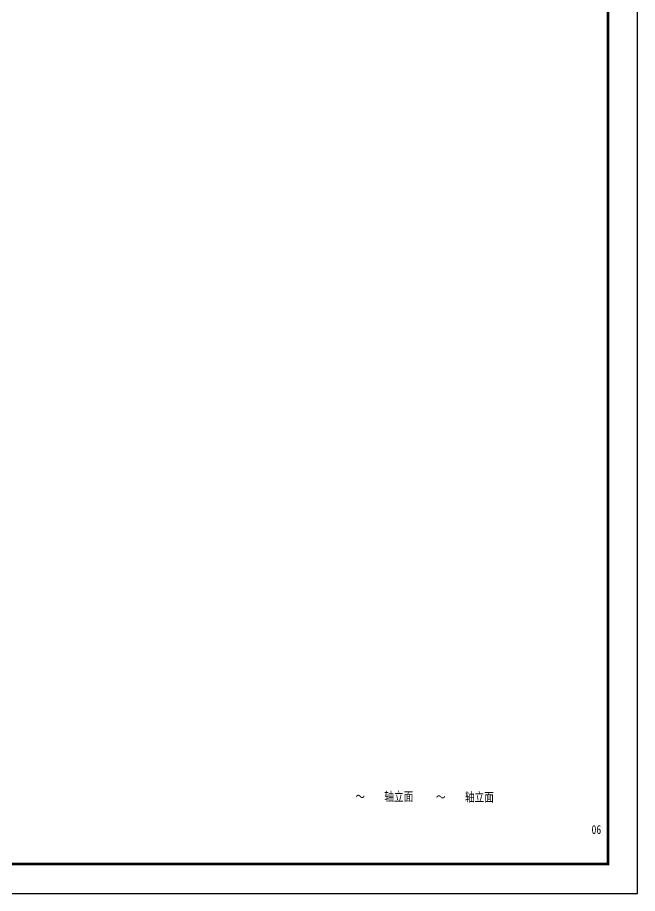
# Model space of a CAD drawing. Extents: x -34815 to 81416, y -425322 to 67478.
# Drawn here: x 60391 to 81416, y -313922 to -284222 of the extents above; entities that cross this region are included whole.
import ezdxf
from ezdxf.enums import TextEntityAlignment as Align

# ---------------------------------------------------------------- set-up
doc = ezdxf.new("R2010")
doc.units = 0
doc.header["$LTSCALE"] = 1000
doc.header["$MEASUREMENT"] = 0
doc.layers.add('PUB_TITLE', color=7, linetype='Continuous')
doc.layers.add('图纸内框线层', color=2, linetype='Continuous', lineweight=25)
doc.styles.add('chtb', font='')
doc.styles.get('chtb').set_extended_font_data('NSimSun')

# ---------------------------------------------------------------- blocks, each defined once
blk = doc.blocks.new('A1100图框')
at = {"layer": 'PUB_TITLE'}
blk.add_lwpolyline([(-2684, 8078), (81416, 8078), (81416, 67478), (-2684, 67478)], close=True, dxfattribs=at)
at = {"layer": 'PUB_TITLE', "const_width": 100}
blk.add_lwpolyline([(-184, 9078), (80416, 9078), (80416, 66478), (-184, 66478)], close=True, dxfattribs=at)

msp = doc.modelspace()

# ---------------------------------------------------------------- block references
msp.add_blockref('A1100图框', (0, -322000))

# ---------------------------------------------------------------- texts
at = {"layer": '图纸内框线层', "color": 0, "style": 'chtb', "width": 0.8}
for p in [(71197, -310789), (73929, -310805)]:
    msp.add_text('    ～    轴立面', height=300, dxfattribs=at).set_placement(p)
msp.add_text('06', height=300, dxfattribs=at).set_placement((80022, -311904), align=Align.CENTER)

doc.saveas('drawing.dxf')
